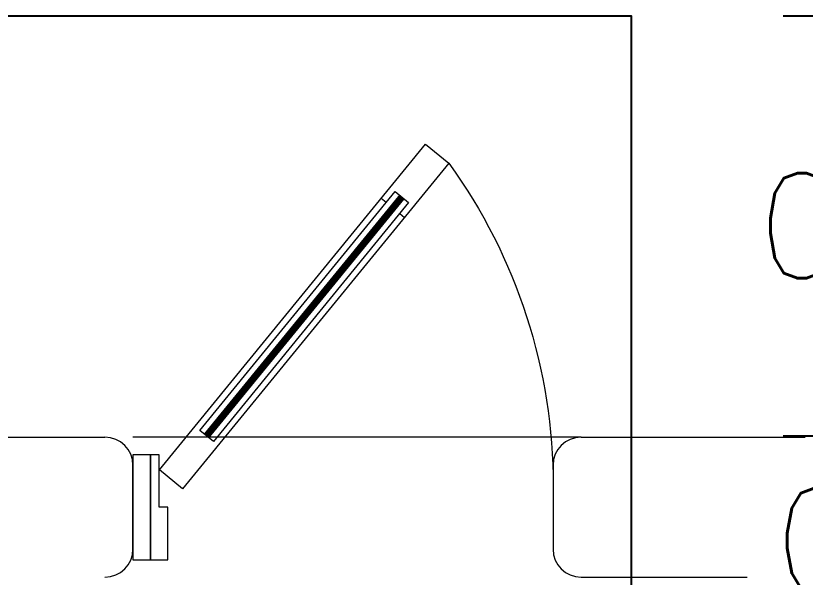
# Model space of a CAD drawing. Header units: metres. Extents: x -25 to 234, y -27 to 52.
# Drawn here: x 102.651 to 103.778, y 48.832 to 49.634 of the extents above; entities that cross this region are included whole.
import ezdxf

# ---------------------------------------------------------------- set-up
doc = ezdxf.new("R2010")
doc.units = ezdxf.units.M
doc.header["$LTSCALE"] = 0.1
doc.header["$MEASUREMENT"] = 0
doc.header["$PDMODE"] = 66
doc.linetypes.add('CONTINUA', pattern=[0])
for name, color, linetype in [('001-DIMTEXTO', 4, 'Continuous'), ('DIMENSIONES', 7, 'Continuous'), ('DIMTEXTO', 4, 'Continuous'), ('ZAPATAS', 6, 'Continuous')]:
    doc.layers.add(name, color=color, linetype=linetype)
for name, color, linetype, lineweight in [('A-DOOR', 251, 'Continuous', 5), ('A-WALL', 7, 'Continuous', 5), ('baños', 251, 'Continuous', 0), ('piscina', 131, 'Continuous', 0), ('piso', 253, 'Continuous', 0)]:
    doc.layers.add(name, color=color, linetype=linetype, lineweight=lineweight)
doc.styles.add('SMPLEX', font='simplex.shx')
doc.dimstyles.new('DIM-75', dxfattribs={"dimscale": 0.75, "dimtxt": 0.2, "dimasz": 0.2, "dimexe": 0.2, "dimexo": 0.2, "dimgap": 0.1, "dimtad": 0, "dimtih": 1, "dimtoh": 1, "dimzin": 0, "dimdsep": 46, "dimtxsty": 'SMPLEX', "dimblk1": 'OBLIQUE', "dimblk2": 'OBLIQUE', "dimsah": 1, "dimcen": 0.2, "dimclrd": 4, "dimclre": 4, "dimclrt": 4, "dimadec": 0, "dimazin": 0, "dimtfac": 1, "dimtmove": 1, "dimatfit": 3, "dimldrblk": 'OPEN30', "dimfxl": 0.25, "dimfxlon": 1, "dimtfill": 1, "dimtolj": 1, "dimtzin": 0, "dimarcsym": 0})

# ---------------------------------------------------------------- blocks, each defined once
blk = doc.blocks.new('PL BASE 1N NASAS 09')
at = {"layer": 'A-DOOR', "extrusion": (0, 0, -1)}
for p, q in [((-107.2194, -34.9142), (-107.2264, -34.9085)), ((-107.2001, -34.93), (-107.1931, -34.9357))]:
    blk.add_line(p, q, dxfattribs=at)
for points in [[(107.5431, -35.2961), (107.1631, -34.831), (107.1299, -34.8582), (107.5103, -35.3233)], [(107.1874, -34.9145), (107.4662, -35.2557), (107.4855, -35.2399), (107.2068, -34.8987)]]:
    blk.add_lwpolyline(points, close=True, dxfattribs=at)
at = {"layer": 'A-DOOR'}
for points in [[(-107.5561, -35.2747), (-107.581, -35.2747), (-107.581, -35.4247), (-107.5561, -35.4247)], [(-107.531, -35.4247), (-107.531, -35.3497), (-107.5436, -35.3497), (-107.5436, -35.2747), (-107.5561, -35.2747), (-107.5561, -35.4247)]]:
    blk.add_lwpolyline(points, close=True, dxfattribs=at)
at = {"layer": 'A-DOOR', "extrusion": (0, 0, -1)}
blk.add_arc((107.7658, -35.318), 0.7848, 144.1342, 180.1237, dxfattribs=at)
at = {"layer": 'A-WALL'}
for p, q in [((-108.1411, -35.2497), (-107.6211, -35.2497)), ((-106.9411, -35.2497), (-106.621, -35.2497)), ((-107.5811, -35.4097), (-107.5811, -35.2897)), ((-106.9811, -35.2897), (-106.9811, -35.4097)), ((-106.9411, -35.4497), (-106.621, -35.4497))]:
    blk.add_line(p, q, dxfattribs=at)
for centre, start, end in [((-107.6211, -35.2897), 360, 90), ((-106.9411, -35.2897), 90, 180), ((-107.6211, -35.4097), 270, 360), ((-106.9411, -35.4097), 180, 270)]:
    blk.add_arc(centre, 0.04, start, end, dxfattribs=at)
at = {"layer": 'piscina', "extrusion": (0, 0, -1), "const_width": 0.01}
blk.add_lwpolyline([(107.1971, -34.9066), (107.4759, -35.2478)], dxfattribs=at)
at = {"layer": 'piso'}
blk.add_line((-106.9411, -35.2497), (-107.5811, -35.2497), dxfattribs=at)
blk = doc.blocks.new('_Oblique')
at = {"color": 0, "linetype": 'ByBlock', "lineweight": -2}
blk.add_line((-0.5, -0.5), (0.5, 0.5), dxfattribs=at)
blk = doc.blocks.new('*D1128')
at = {"layer": 'Defpoints', "color": 0, "linetype": 'CONTINUA', "transparency": 16777216}
for p in [(107.8114, -2.0059), (108.9713, -2.0059), (108.5128, -2.3059)]:
    blk.add_point(p, dxfattribs=at)
at = {"layer": 'DIMENSIONES', "color": 4, "linetype": 'CONTINUA', "lineweight": -2, "transparency": 16777216}
for p, q in [((108.7838, -2.0059), (109.1213, -2.0059)), ((108.7838, -2.3059), (109.1213, -2.3059))]:
    blk.add_line(p, q, dxfattribs=at)
at = {"layer": 'DIMENSIONES', "color": 4, "linetype": 'CONTINUA', "transparency": 16777216, "insert": (108.9398, -2.1559), "char_height": 0.15, "attachment_point": 5, "style": 'SMPLEX', "bg_fill": 3, "box_fill_scale": 1.25, "bg_fill_color": 256, "bg_fill_true_color": 13158600, "bg_fill_transparency": 0}
blk.add_mtext('\\A1;0.30', dxfattribs=at)
at = {"layer": 'DIMENSIONES', "color": 4, "linetype": 'CONTINUA', "lineweight": -2, "transparency": 16777216, "xscale": 0.15, "yscale": 0.15, "zscale": 0.15}
for p, rotation in [((108.9713, -2.0059), 90), ((108.9713, -2.3059), 270)]:
    blk.add_blockref('_Oblique', p, dxfattribs=dict(at, rotation=rotation))
blk = doc.blocks.new('_Open30')
at = {"layer": 'DIMTEXTO', "color": 0, "lineweight": -2}
for p, q in [((-1, 0.2679), (0, 0)), ((0, 0), (-1, -0.2679)), ((0, 0), (-1, 0))]:
    blk.add_line(p, q, dxfattribs=at)
blk = doc.blocks.new('*D1134')
at = {"layer": 'Defpoints', "color": 0, "linetype": 'CONTINUA', "transparency": 16777216}
for p in [(107.9558, -1.4059), (108.9158, -1.4059), (107.8114, -2.0059)]:
    blk.add_point(p, dxfattribs=at)
at = {"layer": 'DIMENSIONES', "color": 4, "linetype": 'CONTINUA', "lineweight": -2, "transparency": 16777216}
for p, q in [((108.7283, -1.4059), (109.0658, -1.4059)), ((108.9158, -1.4059), (108.9158, -1.5559)), ((108.9158, -2.0059), (108.9158, -1.8559)), ((108.7283, -2.0059), (109.0658, -2.0059))]:
    blk.add_line(p, q, dxfattribs=at)
at = {"layer": 'DIMENSIONES', "color": 4, "linetype": 'CONTINUA', "lineweight": -2, "transparency": 16777216, "xscale": 0.15, "yscale": 0.15, "zscale": 0.15}
for p, rotation in [((108.9158, -1.4059), 90), ((108.9158, -2.0059), 270)]:
    blk.add_blockref('_Oblique', p, dxfattribs=dict(at, rotation=rotation))
at = {"layer": 'DIMENSIONES', "color": 4, "linetype": 'CONTINUA', "transparency": 16777216, "insert": (108.9158, -1.7059), "char_height": 0.15, "attachment_point": 5, "style": 'SMPLEX', "bg_fill": 3, "box_fill_scale": 1.25, "bg_fill_color": 256, "bg_fill_true_color": 13158600, "bg_fill_transparency": 0}
blk.add_mtext('\\A1;0.60', dxfattribs=at)
blk = doc.blocks.new('A$Cac76d8b6')
at = {"layer": 'DIMENSIONES', "linetype": 'CONTINUA'}
dim = blk.add_linear_dim(base=(19.5062, 24.9322), p1=(19.0477, 24.6322), p2=(18.3463, 24.9322), angle=90, dimstyle='DIM-75', dxfattribs=at)
dim.commit()
dim.dimension.update_dxf_attribs({"geometry": '*D1128', "text_midpoint": (19.4747, 24.7822), "dimtype": 128, "insert": (-89.4651, 26.938)})
at = {"layer": 'ZAPATAS', "lineweight": 25}
blk.add_lwpolyline([(17.0463, 25.5322), (19.0463, 25.5322), (19.0463, 24.0322), (17.0463, 24.0322)], close=True, dxfattribs=at)
at = {"layer": 'DIMENSIONES', "linetype": 'CONTINUA'}
dim = blk.add_linear_dim(base=(19.4507, 25.5322), p1=(18.3463, 24.9322), p2=(18.4908, 25.5322), angle=90, dimstyle='DIM-75', dxfattribs=at)
dim.commit()
dim.dimension.update_dxf_attribs({"geometry": '*D1134', "text_midpoint": (19.4507, 25.2322), "insert": (-89.4651, 26.938)})

msp = doc.modelspace()

# ---------------------------------------------------------------- block references
at = {"layer": 'baños'}
msp.add_blockref('PL BASE 1N NASAS 09', (210.3991, 84.2818), dxfattribs=at)

# ---------------------------------------------------------------- next in the draw order: block references
at = {"layer": '001-DIMTEXTO', "linetype": 'CONTINUA'}
msp.add_blockref('A$Cac76d8b6', (84.4834, 24.102), dxfattribs=at)

doc.saveas('drawing.dxf')
